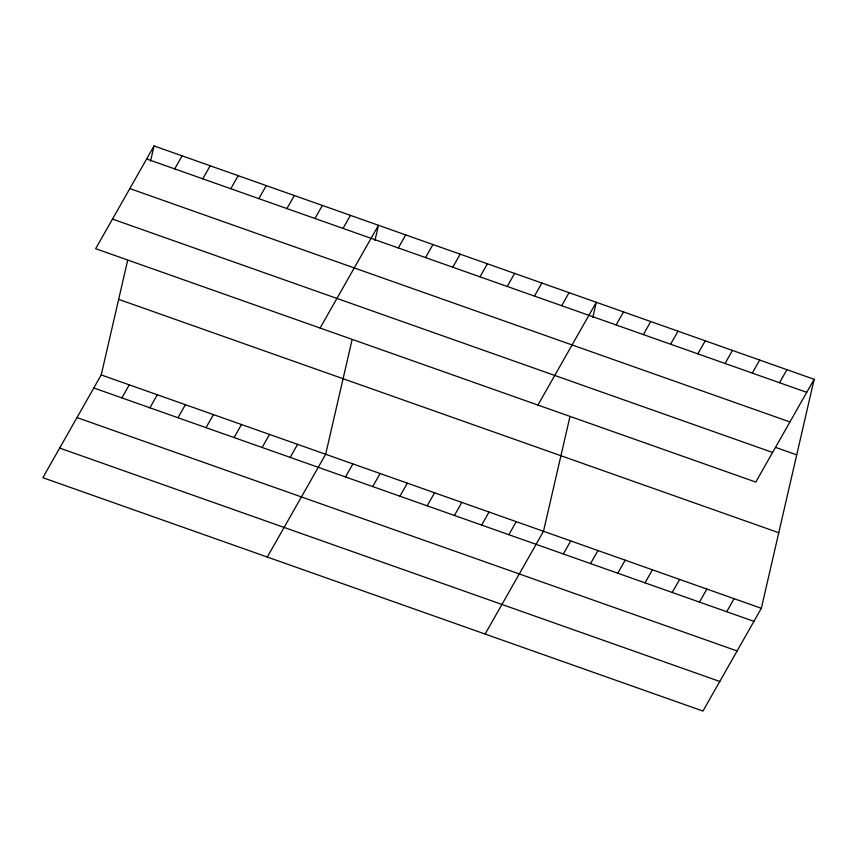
<?xml version="1.0" encoding="UTF-8"?>
<svg xmlns="http://www.w3.org/2000/svg" width="857" height="857" viewBox="0 0 857 857"><rect width="100%" height="100%" fill="white"/><g stroke="black" fill="none" stroke-linecap="round" stroke-linejoin="round"><path stroke-width="1.29" d="M814.15 379.308L755.778 482.073L95.663 248.691L154.046 145.936L814.15 379.308L761.337 608.309L702.954 711.064L42.85 477.692L101.222 374.927L127.639 260.432M150.553 161.052L154.046 145.936M352.066 339.779L325.66 454.274L267.288 557.039M374.991 240.399L378.483 225.284L320.1 328.038M569.905 416.791L543.499 531.297L485.126 634.051M592.83 317.411L596.311 302.296L537.939 405.05M174.689 168.893L182.102 155.856M202.745 178.813L210.158 165.765M230.801 188.733L238.203 175.685M121.876 397.894L129.278 384.847M258.857 198.653L266.259 185.605M149.921 407.814L157.334 394.766M286.913 208.562L294.315 195.525M177.977 417.723L185.391 404.686M314.958 218.481L322.371 205.444M206.034 427.643L213.447 414.606M343.014 228.401L350.427 215.364M234.09 437.563L241.503 424.526M262.146 447.483L269.548 434.445M398.301 247.952L405.704 234.904M290.202 457.402L297.604 444.365M425.533 257.571L432.935 244.534M452.764 267.202L460.166 254.165M345.478 476.942L352.891 463.905M479.984 276.832L487.397 263.785M372.709 486.572L380.122 473.535M507.215 286.452L514.629 273.415M399.94 496.203L407.354 483.155M534.447 296.083L541.86 283.046M427.172 505.823L434.574 492.786M561.678 305.713L569.08 292.666M454.403 515.453L461.805 502.416M481.634 525.084L489.036 512.036M616.14 324.964L623.542 311.927M508.854 534.704L516.268 521.667M643.361 334.594L650.774 321.546M670.592 344.214L678.005 331.177M563.317 553.965L570.73 540.917M697.823 353.845L705.236 340.797M590.548 563.585L597.961 550.548M725.054 363.464L732.456 350.427M617.779 573.215L625.182 560.178M752.285 373.095L759.688 360.058M645.01 582.846L652.413 569.798M779.516 382.725L786.919 369.678M672.231 592.466L679.644 579.428M699.462 602.096L706.875 589.059M726.693 611.716L734.106 598.679M146.633 158.974L806.737 392.345M129.814 188.583L789.918 421.955M775.681 447.44L796.721 454.874M112.492 219.081L772.596 452.464M118.652 299.361L778.767 532.733M101.222 374.927L761.337 608.309M93.82 387.975L753.924 621.346M77.001 417.584L737.106 650.956M59.669 448.082L719.773 681.465"/></g></svg>
